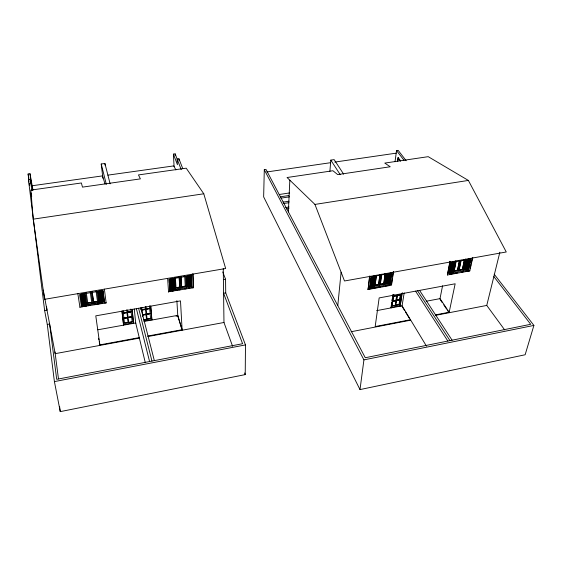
<?xml version="1.0" encoding="UTF-8"?>
<svg xmlns="http://www.w3.org/2000/svg" width="562" height="562" viewBox="0 0 562 562"><rect width="100%" height="100%" fill="white"/><g stroke="black" fill="none" stroke-linecap="round" stroke-linejoin="round"><path stroke-width="0.84" d="M28.908 180.514L28.1 174.002L30.011 173.742L31.458 185.123L30.411 179.327L28.451 179.594L44.63 310.561L47.271 324.422L54.409 381.598L60.253 411.63L245.222 374.608L245.475 344.913L225.72 292.886L225.566 279.258L222.728 271.931M493.85 276.595L530.697 324.302L365.272 357.741L266.03 169.478L264.295 169.724L263.648 196.876L359.996 389.592L525.14 354.762L533.9 325.419L494.195 274.221M288.369 211.853L289.837 180.191M329.901 171.368L330.807 160.107L334.158 159.622L343.663 174.178M337.79 305.609L341.106 272.198M393.526 271.671L391.51 285.222L368.075 289.507L369.522 276.483M368.075 289.507L369.803 275.921M359.996 389.592L363.923 359.877L264.295 169.724M369.164 287.372L374.355 286.423L375.451 276.574M374.355 286.423L375.739 275.984M379.982 274.734L378.626 284.674L375.1 285.32L376.203 276.012M375.1 285.32L376.428 275.373M395.023 161.751L396.54 150.602L398.156 150.37L406.2 160.753M378.626 284.674L379.757 275.373M379.357 285.194L380.79 274.769M385.195 273.799L383.79 283.733L380.277 284.372L381.535 274.242M380.277 284.372L381.654 274.432M397.545 161.189L398.022 157.767L400.348 160.5M397.763 161.154L398.24 157.739M383.79 283.733L385.082 273.61M390.302 284.351L391.974 273.062L371.061 276.813L369.606 288.13L390.302 284.351L389.838 283.599L384.52 284.26L386.003 273.834M384.689 284.541L386.178 274.115M389.838 283.599L391.377 273.181M391.461 284.091L392.339 278.162M392.592 276.469L393.351 271.39M393.238 294.362L391.18 307.878L391.166 305.735M391.419 304.042L391.679 302.356M391.932 300.663L392.192 298.977M392.571 296.441L392.831 294.755M392.009 305.819L392.712 301.232L395.936 300.628L395.332 305.391L392.009 305.819L395.332 305.391M392.775 300.818L393.484 296.181L396.723 295.584L396.112 300.396L392.775 300.818L396.112 300.396M392.121 306.002L392.712 301.232M392.887 301L393.484 296.181M393.66 295.949L396.905 295.345L393.66 295.949L393.899 294.39M395.227 305.208L395.936 300.628M396.006 300.213L396.723 295.584M395.852 305.299C394.117 299.539 402.708 296.455 399.055 304.688L395.852 305.299L396.336 301.295M396.519 300.115L397.243 295.486L400.481 294.881L399.849 299.694L396.519 300.115L399.849 299.694M396.632 300.298L397.243 295.486M399.055 304.688L399.673 299.925M399.744 299.511L400.481 294.881M402.336 292.676L400.158 306.178L401.781 293.912M426.467 346.136L402.076 305.819L404.176 292.914M439.913 299.139L442.568 285.784M449.93 261.26L447.415 274.994L469.804 270.898L472.783 257.473M447.415 274.994L450.127 261.534M451.377 262.236L449.375 272.099L452.754 271.488L454.777 261.625L452.227 262.082M448.448 272.914L453.408 272.008L455.361 261.33M453.408 272.008L455.719 260.803M459.576 260.459L457.51 270.315L454.145 270.926L455.88 261.709M454.145 270.926L456.182 261.07M457.51 270.315L459.442 260.276M435.648 314.846L449.171 312.226L455.157 283.789L379.16 297.916L375.177 326.571L410.618 319.701M458.156 270.835L460.348 260.438M464.556 259.567L462.442 269.416L459.091 270.027L460.861 260.817M459.091 270.027L461.17 260.171M462.442 269.416L464.247 260.206M468.743 270.027L471.209 258.843L451.237 262.426L448.968 273.638L468.743 270.027L468.202 269.31L463.088 269.936L465.322 259.546M463.285 270.203L465.701 259.012M468.202 269.31L470.492 258.92M470.162 268.109L470.907 264.751M471.279 263.079L472.024 259.721M504.655 329.88L486.755 305.426L499.857 252.205M363.923 359.877L533.9 325.419M351.145 331.735L410.534 320.214M435.55 315.359L486.755 305.426M54.409 381.598L245.475 344.913M395.739 305.117L398.943 304.506M390.906 307.428L399.884 305.728M376.631 310.638L402.076 305.819M426.207 301.246L440.011 298.633L449.171 312.226M392.824 301.415L396.048 300.81M396.568 300.712L399.786 300.108M393.597 296.364L396.835 295.76M397.355 295.668L400.594 295.064M99.235 341.563L99.86 344.878L139.271 337.607L139.32 338.127L55.195 353.667L43.232 290.104M147.876 336.02L182.102 329.697L180.5 300.881L95.779 315.851L99.86 344.878M147.925 336.54L223.971 322.49L223.262 268.51M370.4 284.077L373.941 283.431M385.968 281.253L389.473 280.614M449.874 269.655L453.253 269.036M464.746 266.95L468.097 266.346M370.316 284.695L373.856 284.056M385.876 281.871L389.382 281.232M449.748 270.266L453.127 269.655M464.612 267.568L467.963 266.957M370.239 285.313L373.772 284.674M385.785 282.489L389.297 281.85M449.628 270.877L453.007 270.266M464.479 268.179L467.83 267.568M370.161 285.932L373.695 285.285M385.701 283.1L389.206 282.461M449.502 271.488L452.881 270.877M464.353 268.784L467.696 268.179M374.987 285.131L378.507 284.484M380.165 284.189L383.677 283.55M454.012 270.743L457.377 270.132M458.957 269.844L462.308 269.233M374.187 286.142L384.52 284.26M453.211 271.734L463.088 269.936M367.906 289.219L371.257 288.608M372.929 288.299L377.109 287.533M378.781 287.231L380.46 286.922M382.132 286.62L383.804 286.311M385.476 286.009L389.663 285.243M449.804 274.249L454.11 273.455M455.831 273.146L457.552 272.83M461.859 272.043L463.58 271.727M465.301 271.411L469.804 270.898M371.201 277.846L374.763 277.207M386.86 275.036L390.386 274.397M451.124 263.48L454.525 262.868M466.081 260.789L469.453 260.185M371.117 278.471L374.678 277.832M386.768 275.661L390.295 275.022M450.998 264.098L454.398 263.487M465.947 261.407L469.312 260.803M143.619 319.567L146.492 319.251L143.668 319.757M124.497 323.206L128.066 322.567L127.511 317.727L123.928 318.366L124.455 323.017L128.066 322.567M132.189 321.822L128.635 322.462L132.189 321.822L131.656 316.989L128.087 317.628L130.939 317.116M150.574 318.513L147.054 319.146L150.574 318.513L150.124 313.687L147.293 314.193M371.039 279.096L374.594 278.457M386.677 276.279L390.204 275.647M450.872 264.723L454.272 264.105M465.814 262.033L469.179 261.421M370.955 279.721L374.51 279.082M386.586 276.904L390.112 276.272M450.745 265.341L454.145 264.73M465.68 262.651L469.045 262.04M122.045 311.439L123.612 325.138L123.5 324.66L133.454 322.862L132.035 309.177M143.591 321.035L151.81 319.553L150.644 305.89M370.878 280.347L374.433 279.707M386.501 277.53L390.021 276.89M450.619 265.959L454.019 265.348M465.547 263.262L468.912 262.658M97.879 329.782L135.702 322.96L145.298 362.652M144.532 321.366L177.754 315.366L182.102 329.697M370.794 280.972L374.348 280.333M386.41 278.148L389.93 277.516M450.499 266.578L453.892 265.959M465.413 263.88L468.771 263.276M176.068 316.195L177.789 315.886L176.882 300.6M370.716 281.597L374.264 280.951M386.319 278.773L389.838 278.134M450.373 267.189L453.759 266.578M465.28 264.498L468.638 263.887M370.639 282.215L374.187 281.576M386.234 279.391L389.747 278.759M450.246 267.807L453.632 267.196M465.146 265.109L468.504 264.505M370.555 282.834L374.102 282.194M386.143 280.017L389.656 279.377M450.12 268.425L453.506 267.807M465.013 265.728L468.371 265.116M370.477 283.459L374.018 282.812M386.052 280.635L389.564 279.995M450 269.036L453.379 268.425M464.879 266.339L468.237 265.735M142.439 314.636L146.036 314.193L142.488 314.825L141.996 309.95L145.607 309.507L141.996 309.95M123.928 318.141L127.511 317.502L126.956 312.62L123.352 313.252L123.886 317.952L127.511 317.502M128.087 317.397L131.656 316.757L131.122 311.875L127.525 312.514L128.038 317.207L131.656 316.757M150.138 313.455L146.549 313.898L150.138 313.455L149.682 308.587L146.127 309.219L148.972 308.714M142.474 315.057C151.902 314.664 140.191 313.315 142.671 316.792M371.278 277.221L374.84 276.581M386.944 274.404L390.478 273.771M451.251 262.861L454.651 262.25M466.214 260.171L469.586 259.567M47.271 324.422L49.611 324.014L56.692 379.329L242.594 343.726L223.592 293.266L225.72 292.886M126.949 312.381L123.303 312.83L126.949 312.381L126.647 309.824M131.122 311.643L127.483 312.093L131.122 311.643L130.827 309.086M145.572 309.086L141.954 309.529L145.572 309.086L145.305 306.529M149.696 308.348L146.092 308.791L149.696 308.348L149.443 305.798M81.94 303.761L85.888 303.08M99.305 300.761L103.218 300.087M170.525 288.447L174.29 287.793M187.09 285.58L190.827 284.934M93.524 301.885L97.486 301.408L93.566 302.082L92.098 291.79M179.763 287.168L175.948 287.632L179.763 287.168L179.208 277.164M181.463 286.676L185.27 286.22L181.526 286.866L180.929 276.673M44.63 310.561L47.004 310.147L46.562 306.676M91.711 302.405L87.742 302.883L91.711 302.405L90.236 292.107M223.409 279.63L225.566 279.258M85.312 292.746L87.012 304.225L81.209 305.229L81.35 306.037L104.469 302.026L102.979 290.561L79.586 294.551L81.35 306.037M87.012 304.225L104.307 301.232L102.916 290.589M169.436 285.517L169.724 289.894L175.253 288.938L174.571 277.558M175.253 288.938L186.177 286.739L191.761 286.079L192.014 286.838L169.956 290.666L169.724 289.894M81.609 306.845L83.302 306.55M84.988 306.262L86.674 305.967M88.36 305.672L90.053 305.377M94.268 304.646L95.954 304.351M97.648 304.063L99.334 303.768M101.02 303.473L102.713 303.178M104.399 302.89L106.148 302.89L79.923 307.14M170.188 291.46L168.467 291.762L193.525 287.709L192.949 274.08M171.909 291.158L173.63 290.863M175.351 290.561L177.072 290.266M178.793 289.964L180.514 289.669M184.821 288.917L186.542 288.622M188.263 288.32L189.984 288.018M191.705 287.723L193.525 287.709M80.977 297.46L84.953 296.785M98.448 294.474L102.389 293.8M170.124 282.201L173.911 281.555M186.788 279.349L190.546 278.703M81.076 298.099L85.045 297.417M98.54 295.106L102.474 294.432M170.16 282.827L173.953 282.18M186.816 279.974L190.574 279.328M81.174 298.731L85.143 298.05M98.624 295.738L102.558 295.057M170.202 283.459L173.988 282.805M186.851 280.6L190.602 279.953M81.265 299.363L85.234 298.682M98.708 296.364L102.642 295.689M170.244 284.084L174.03 283.431M186.879 281.225L190.63 280.578M81.364 299.989L85.326 299.307M98.793 296.996L102.72 296.322M170.286 284.709L174.065 284.056M186.907 281.85L190.658 281.204M81.462 300.621L85.424 299.939M98.877 297.628L102.804 296.947M170.321 285.334L174.101 284.681M186.942 282.475L190.687 281.829M81.553 301.253L85.515 300.572M98.961 298.253L102.888 297.579M170.363 285.96L174.143 285.306M186.97 283.093L190.715 282.454M81.652 301.878L85.607 301.197M99.045 298.879L102.972 298.204M170.405 286.578L174.178 285.932M186.998 283.719L190.743 283.072M81.75 302.511L85.705 301.829M99.13 299.511L103.05 298.829M170.448 287.203L174.22 286.55M187.027 284.344L190.771 283.698M81.841 303.136L85.796 302.454M99.214 300.136L103.134 299.462M170.483 287.821L174.255 287.175M187.062 284.962L190.799 284.316M176.932 277.551L178.449 277.298M183.254 276.476L184.765 276.216M170.679 278.921L172.963 278.534M189.654 275.689L186.633 276.202L187.118 286.198L190.848 285.552L190.406 275.563M192.014 286.838L191.516 275.478L169.211 279.279L169.956 290.666M80.591 294.924L84.574 294.242M98.111 291.931L102.059 291.257M169.963 279.679L173.756 279.033M186.668 276.834L190.434 276.188M80.689 295.556L84.672 294.874M98.195 292.57L102.144 291.896M169.998 280.312L173.799 279.665M186.696 277.459L190.462 276.82M80.78 296.195L84.764 295.514M98.28 293.202L102.221 292.528M170.04 280.944L173.834 280.29M186.725 278.092L190.49 277.445M80.879 296.827L84.855 296.146M98.364 293.835L102.305 293.16M170.082 281.569L173.876 280.923M186.76 278.717L190.518 278.078M285.679 207.554L289.121 207.013M286.395 208.916L288.98 208.509M314.945 204.42L468.378 180.43L506.257 251.98L344.499 280.986L314.945 204.42L287.056 177.515L332.929 170.743L337.692 174.592L390.232 166.766L384.78 163.085L428.209 156.672L468.378 180.43M283.023 202.13L289.079 201.196M283.74 203.479L288.938 202.678M280.234 196.833L288.819 195.52M280.93 198.147L289.528 196.833M279.216 194.508L289.62 192.928M33.221 219.159L203.781 193.785L225.657 268.517L44.531 299.321L33.221 219.159L30.84 190.104L81.371 182.973L82.481 187.125L140.395 178.885L138.456 174.923L186.212 168.179L203.781 193.785M266.824 171.958L330.604 162.692M334.804 162.081L396.196 153.159M107.862 175.14L173.749 165.909L175.92 169.921M182.727 168.551L178.948 158.779L177.135 159.032L177.43 164.715L173.398 154.121L175.168 153.883L181.224 169.675M102.902 178.259L101.223 163.999L104.904 163.493L110.138 183.83M396.54 150.602L404.029 160.296M398.022 157.767L400.664 161.217M440.39 299.855L442.322 302.721M443.769 304.864L446.657 309.156M447.619 310.589L449.066 312.739M419.575 290.406L452.094 340.193M417.573 290.779L449.972 340.621M330.807 160.107L340.242 174.691M415.578 291.151L447.851 341.05M401.999 306.325L404.689 310.716M405.588 312.177L409.185 318.022M244.618 372.964L245.222 374.608M223.971 322.49L232.605 346.311M191.516 275.478L191.263 274.72L191.761 286.079M105.052 183.999L102.502 175.892L32.231 185.734L32.687 190.202M167.638 278.38L168.551 292.05M177.789 315.886L182.13 330.217M151.81 319.553L151.937 320.031L150.771 306.36M150.124 313.687L146.591 314.32L147.054 319.146M140.844 307.885L154.339 360.628M138.617 308.278L151.958 361.085M101.223 163.999L106.337 184.371M136.39 308.678L149.569 361.542M131.122 311.875L127.525 312.514M133.454 322.862L133.573 323.34L132.147 309.655M126.956 312.62L123.352 313.252M127.511 317.727L123.928 318.366M104.377 289.142L106.148 302.89M104.307 301.232L104.469 302.026M98.603 338.24L98.919 339.898M28.1 174.002L28.873 178.224M31.079 192.991L31.711 196.447M28.451 179.594L28.908 182.081M29.21 183.739L29.512 185.397L29.315 183.767M30.011 173.742L32.905 189.773M32.814 190.139L32.505 188.432L32.729 190.195M77.781 293.35L79.973 307.442M86.26 292.788L87.784 303.087M91.227 292.275L92.737 302.925M92.14 291.987L93.566 302.082M97.05 291.285L98.561 302.223M96.06 291.116L97.486 301.408M54.964 351.924L58.483 378.9M59.593 406.424L60.253 411.63M30.411 179.327L31.823 190.497M121.94 310.962L123.5 324.66M104.904 163.493L105.094 165.165M123.036 310.463L123.352 313.02M127.272 309.915L127.525 312.282M128.087 317.628L128.635 322.462M134.283 309.002L135.751 323.473M141.779 307.351L142.003 309.718M140.767 308.131L140.929 309.838M145.558 309.318L146.036 314.193M146.022 314.418L146.492 319.251M145.874 306.43L146.141 308.981M146.127 309.219L146.598 314.088M169.036 279.384L169.267 282.89M169.921 279.047L170.567 289.065L174.332 288.411L173.721 278.401M175.358 277.621L176.011 287.821M179.145 276.975L179.7 286.978M180.985 276.862L181.526 286.866M173.398 154.121L174.08 166.514M180.107 277.199L180.683 287.695M175.168 153.883L175.26 155.618M185.664 276.251L186.275 287.027M178.948 158.779L179.025 160.402M184.701 276.026L185.27 286.22M192.85 273.792L193.426 287.421M371.363 276.595L370.077 286.55L373.611 285.903L374.924 275.956L371.363 276.595M387.035 273.778L385.609 283.719L389.115 283.079L390.569 273.146L387.035 273.778M466.348 259.553L464.219 269.395L467.563 268.791L469.72 258.942L466.348 259.553M400.544 294.467L397.306 295.064L400.544 294.467M85.979 303.705L82.038 304.386L80.492 294.284L84.483 293.603L85.979 303.705M103.296 300.705L99.39 301.387L98.02 291.299L101.975 290.624L103.296 300.705"/></g></svg>
